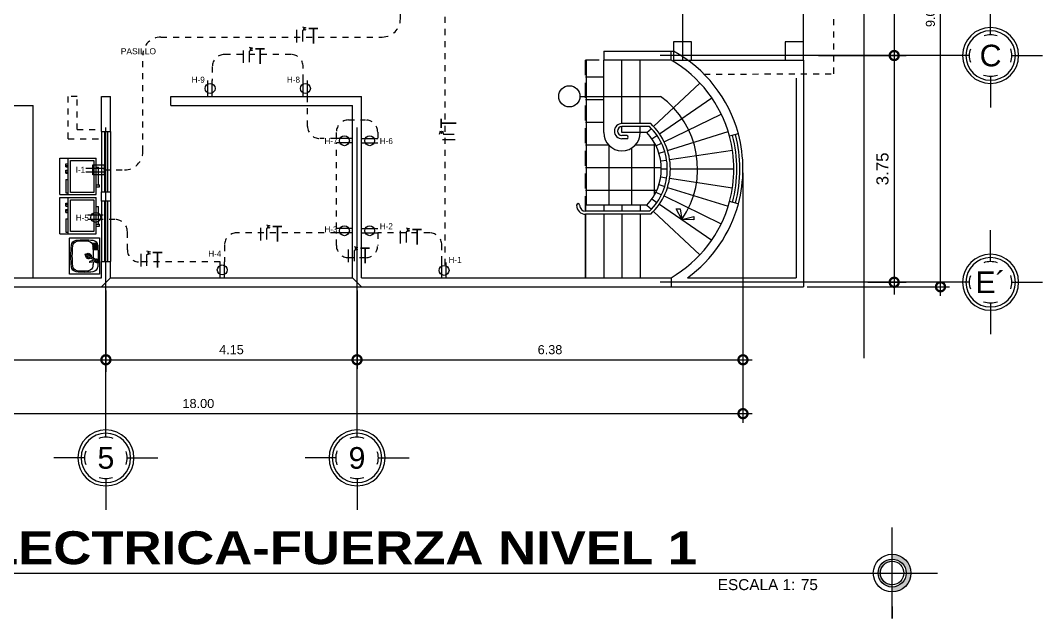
# Model space of a CAD drawing. Header units: inches. Extents: x -370 to 18, y -197 to 199.
# Drawn here: x -309.47 to -292.58, y -174.02 to -164.13 of the extents above; entities that cross this region are included whole.
import ezdxf
from ezdxf.enums import TextEntityAlignment as Align

# ---------------------------------------------------------------- set-up
doc = ezdxf.new("R2010")
doc.units = ezdxf.units.IN
doc.header["$MEASUREMENT"] = 0
doc.header["$PDMODE"] = 34
doc.header["$PDSIZE"] = 0.2
for name, pattern in [('CENTER2', [28.575, 19.05, -3.175, 3.175, -3.175]), ('DASHED', [0.75, 0.5, -0.25]), ('DASHED2', [0.375, 0.25, -0.125]), ('HIDDEN2', [0.1875, 0.125, -0.0625]), ('RAYITAS', [0.375, 0.25, -0.125])]:
    doc.linetypes.add(name, pattern=pattern)
for name, color, linetype in [('10_Fuerza', 2, 'Continuous'), ('artefactos', 1, 'Continuous'), ('MUEBLES', 7, 'Continuous'), ('sanitarios', 9, 'Continuous')]:
    doc.layers.add(name, color=color, linetype=linetype)
doc.styles.add('1', font='arial.ttf')
doc.styles.add('2', font='')
doc.styles.add('ROMANS', font='romans.shx', dxfattribs={"width": 1.35})
doc.styles.get("Standard").update_dxf_attribs({"font": 'arial.ttf'})
doc.styles.add('Txt-02', font='ERASLGHT.TTF')
doc.styles.get('2').set_extended_font_data('Arial Black')
doc.dimstyles.new('E100', dxfattribs={"dimtxt": 0.15, "dimasz": 0.15, "dimexe": 0.15, "dimexo": 0.0625, "dimgap": 0.09, "dimtad": 1, "dimzin": 0, "dimdsep": 46, "dimtxsty": 'Standard', "dimblk": 'DOTSMALL', "dimcen": 0.09, "dimdle": 0.15, "dimclrd": 1, "dimclre": 1, "dimclrt": 2, "dimazin": 0, "dimtfac": 1, "dimtofl": 0, "dimtmove": 1, "dimatfit": 1, "dimldrblk": 'OPEN90', "dimfxl": 1, "dimtolj": 1, "dimtzin": 0, "dimarcsym": 0})

# ---------------------------------------------------------------- blocks, each defined once
blk = doc.blocks.new('lava_pl')
at = {"layer": 'artefactos'}
for p, q in [((-0.6, 0.6), (-0.6, 0)), ((-0.6, 0.6), (0, 0.6)), ((0, 0.6), (0, 0)), ((-0.6, 0.461), (0, 0.461)), ((-0.574, 0.5), (-0.574, 0.461)), ((-0.352, 0.5), (-0.574, 0.5)), ((-0.352, 0.5), (-0.352, 0.461)), ((-0.248, 0.5), (-0.196, 0.5)), ((-0.248, 0.5), (-0.248, 0.463)), ((-0.248, 0.463), (-0.196, 0.463)), ((-0.222, 0.5), (-0.222, 0.463)), ((-0.196, 0.5), (-0.196, 0.463)), ((-0.143, 0.5), (-0.091, 0.5)), ((-0.143, 0.5), (-0.143, 0.463)), ((-0.143, 0.463), (-0.091, 0.463)), ((-0.117, 0.5), (-0.117, 0.463)), ((-0.091, 0.5), (-0.091, 0.463)), ((-0.6, 0), (0, 0)), ((-0.473, 0), (-0.473, -0.055)), ((-0.439, 0), (-0.439, -0.055)), ((-0.473, -0.055), (-0.439, -0.055)), ((-0.439, 0), (-0.439, -0.04)), ((-0.439, -0.04), (-0.149, -0.04)), ((-0.149, 0), (-0.149, -0.04))]:
    blk.add_line(p, q, dxfattribs=at)
blk.add_lwpolyline([(-0.564, 0.421), (-0.037, 0.421), (-0.037, 0.04), (-0.564, 0.04)], close=True, dxfattribs=at)
blk = doc.blocks.new('lavamanos tlimpio')
at = {"layer": 'artefactos'}
for p, q in [((10.6, -10.3), (10.6, -3.5)), ((11.9, -10.4), (11.9, -3.5)), ((13.8, -10.4), (13.8, -3.7)), ((15.1, -10.6), (15.1, -3.7)), ((17, -10.7), (17, -3.9)), ((18.3, -11.1), (18.3, -3.9)), ((20.2, -11.5), (20.2, -4.8)), ((21.5, -13), (21.5, -4.8))]:
    blk.add_line(p, q, dxfattribs=at)
blk.add_lwpolyline([(30, -49.2), (30, -0.8, 0.414214), (29.2, 0), (-29.2, 0, 0.414214), (-30, -0.8), (-30, -49.2, 0.414214), (-29.2, -50), (29.2, -50, 0.414214)], format="xyb", close=True, dxfattribs=at)
for points in [[(-6.3, -2.5, 0.16165), (-7.8, -1.6), (-9.1, -0.8, 0.405288), (-11.2, -2), (-11.2, -3.5, 0.262176), (-10.5, -6.2)], [(-9.6, -4.3, 0.344116), (-9.7, -7.7), (-9.5, -8.3, -0.110943), (-9.5, -9.1), (-10.6, -16, 0.394589), (-10.1, -16.7), (-10, -16.7)], [(-6.8, -9.1, 0.076052), (-7.1, -9.7), (-9.1, -16.3, -0.394589), (-9.8, -16.8), (-10, -16.7)], [(-5.4, -7.7, 0.68313), (-7.9, -3.3)]]:
    blk.add_lwpolyline(points, format="xyb", dxfattribs=at)
for points in [[(-10.5, -6.2), (-9.9, -7.4)], [(-10.4, -3), (1.1, -23)], [(-8.6, -2), (2.9, -22)]]:
    blk.add_lwpolyline(points, dxfattribs=at)
for centre, radius, start, end in [((73, -25), 100, 171.9569, 188.0431), ((-17.1, -12.3), 9, 95.138, 171.9569), ((-16, -19.7), 8.5, 94.7912, 172.9336), ((0, -202.5), 200, 93.2141, 95.138), ((0, -210.5), 200, 92.7843, 94.7912), ((-9.5, -2.5), 1.5, 9.298, 247.8045), ((-9.5, -2.5), 1, 30, 210), ((-7.5, -5), 2.75, 152.2794, 192.5302), ((-7.5, -5), 2.75, 351.5788, 108.8589), ((0, -210.5), 200, 91.7204, 92.1195), ((0, -202.5), 200, 84.862, 91.7916), ((0, -18.5), 4.5, 136.0639, 277.5113), ((0, -210.5), 200, 85.2728, 91.0678), ((0, -18.5), 3, 144.5233, 275.4767), ((0, -18.5), 4.5, 316.1452, 110.3438), ((0, -18.5), 3, 314.5724, 105.4276), ((10.1, -10.3), 0.5, 267.0983, 0), ((11.3, -3.5), 0.65, 0, 180), ((12.4, -10.4), 0.5, 180, 266.4399), ((13.3, -10.4), 0.5, 266.1822, 0), ((14.5, -3.7), 0.65, 0, 180), ((15.6, -10.6), 0.5, 180, 265.5232), ((16.5, -10.7), 0.5, 266.4637, 0), ((16, -19.7), 8.5, 7.0664, 86.7126), ((17.7, -3.9), 0.65, 0, 180), ((17.1, -12.3), 9, 8.0431, 84.862), ((18.8, -11.1), 0.5, 180, 251.5041), ((19.7, -11.5), 0.5, 245.3398, 0), ((20.9, -4.8), 0.65, 0, 179.9999), ((22, -13), 0.5, 180, 227.7171), ((-73, -25), 100, 351.9569, 8.0431), ((50, -27.8), 75, 172.9336, 187.0664), ((2, -22.5), 1.5, 161.8103, 78.1897), ((2, -22.5), 1, 210, 30), ((-50, -27.8), 75, 352.9336, 7.0664), ((-17.1, -37.7), 9, 188.0431, 264.862), ((-16, -36), 8.5, 187.0664, 265.2088), ((0, 152.5), 200, 264.862, 275.138), ((0, 154.8), 200, 265.2088, 274.7912), ((16, -36), 8.5, 274.7912, 352.9336), ((17.1, -37.7), 9, 275.138, 351.9569)]:
    blk.add_arc(centre, radius, start, end, dxfattribs=at)
blk = doc.blocks.new('EJE NORTE NUEVO')
at = {"color": 8}
for p, q in [((0, 3.252), (0, 3.764)), ((-0.347, 2.905), (-0.859, 2.905)), ((0.347, 2.905), (0.859, 2.905))]:
    blk.add_line(p, q, dxfattribs=at)
at = {"color": 2, "linetype": 'CENTER2'}
blk.add_line((0, 2.558), (0, -2.558), dxfattribs=at)
at = {"color": 8}
blk.add_circle((0, 2.905), 0.463, dxfattribs=at)
at = {"color": 4}
blk.add_circle((0, 2.905), 0.409, dxfattribs=at)
at = {"color": 8}
for start, end in [(71.4161, 108.5839), (160.6993, 199.2784), (341.7694, 18.2529), (251.0526, 288.9474)]:
    blk.add_arc((0, 2.905), 0.347, start, end, dxfattribs=at)
at = {"color": 4}
blk.add_attdef('A', text='', height=0.358, dxfattribs=at).set_placement((0, 2.905), align=Align.MIDDLE_CENTER)
blk = doc.blocks.new('_DotSmall')
at = {"color": 0, "linetype": 'ByBlock', "const_width": 0.5}
blk.add_lwpolyline([(-0.0625, 0, 1), (0.0625, 0, 1)], format="xyb", close=True, dxfattribs=at)
blk = doc.blocks.new('*D139')
at = {"color": 1, "lineweight": -2, "transparency": 16777216}
for p, q in [((-241.938, 105.222), (-241.938, 103.877)), ((-234.541, 105.222), (-234.541, 103.877)), ((-242.138, 104.077), (-234.341, 104.077))]:
    blk.add_line(p, q, dxfattribs=at)
at = {"layer": 'DEFPOINTS', "color": 0, "transparency": 16777216}
for p in [(-241.938, 105.284), (-234.541, 105.284), (-234.541, 104.077)]:
    blk.add_point(p, dxfattribs=at)
at = {"color": 1, "lineweight": -2, "transparency": 16777216, "xscale": 0.3, "yscale": 0.3, "zscale": 0.3, "rotation": 180}
blk.add_blockref('_DotSmall', (-241.938, 104.077), dxfattribs=at)
at = {"color": 1, "lineweight": -2, "transparency": 16777216, "xscale": 0.3, "yscale": 0.3, "zscale": 0.3}
blk.add_blockref('_DotSmall', (-234.541, 104.077), dxfattribs=at)
at = {"color": 2, "transparency": 16777216, "insert": (-238.24, 104.269), "char_height": 0.2, "attachment_point": 5}
blk.add_mtext('\\A1;7.40', dxfattribs=at)
blk = doc.blocks.new('_Open90')
at = {"color": 0, "linetype": 'ByBlock', "lineweight": -2}
for p, q in [((0, 0), (-1, 0)), ((-0.5, 0.5), (0, 0)), ((0, 0), (-0.5, -0.5))]:
    blk.add_line(p, q, dxfattribs=at)
blk = doc.blocks.new('*D491')
at = {"color": 1, "lineweight": -2, "transparency": 16777216}
for p, q in [((7.472, -0.062), (7.472, -1.357)), ((11.622, -0.062), (11.622, -1.357)), ((7.322, -1.207), (11.772, -1.207))]:
    blk.add_line(p, q, dxfattribs=at)
at = {"layer": 'DEFPOINTS', "color": 0, "transparency": 16777216}
for p in [(7.472, 0), (11.622, 0), (11.622, -1.207)]:
    blk.add_point(p, dxfattribs=at)
at = {"color": 1, "lineweight": -2, "transparency": 16777216, "xscale": 0.3, "yscale": 0.3, "zscale": 0.3, "rotation": 180}
blk.add_blockref('_DotSmall', (7.472, -1.207), dxfattribs=at)
at = {"color": 1, "lineweight": -2, "transparency": 16777216, "xscale": 0.3, "yscale": 0.3, "zscale": 0.3}
blk.add_blockref('_DotSmall', (11.622, -1.207), dxfattribs=at)
at = {"color": 2, "transparency": 16777216, "insert": (9.547, -1.041), "char_height": 0.15, "attachment_point": 5}
blk.add_mtext('\\A1;4.15', dxfattribs=at)
blk = doc.blocks.new('*D475')
at = {"color": 1, "lineweight": -2, "transparency": 16777216}
for p, q in [((18, 1.887), (18, -2.248)), ((0, -0.062), (0, -2.248)), ((-0.15, -2.098), (18.15, -2.098))]:
    blk.add_line(p, q, dxfattribs=at)
at = {"layer": 'DEFPOINTS', "color": 0, "transparency": 16777216}
for p in [(18, 1.95), (0, 0), (18, -2.098)]:
    blk.add_point(p, dxfattribs=at)
at = {"color": 1, "lineweight": -2, "transparency": 16777216, "xscale": 0.3, "yscale": 0.3, "zscale": 0.3, "rotation": 180}
blk.add_blockref('_DotSmall', (0, -2.098), dxfattribs=at)
at = {"color": 1, "lineweight": -2, "transparency": 16777216, "xscale": 0.3, "yscale": 0.3, "zscale": 0.3}
blk.add_blockref('_DotSmall', (18, -2.098), dxfattribs=at)
at = {"color": 2, "transparency": 16777216, "insert": (9, -1.931), "char_height": 0.15, "attachment_point": 5}
blk.add_mtext('\\A1;18.00', dxfattribs=at)
blk = doc.blocks.new('*D476')
at = {"color": 1, "lineweight": -2, "transparency": 16777216}
for p, q in [((11.622, -0.062), (11.622, -1.357)), ((18, -0.062), (18, -1.357)), ((11.472, -1.207), (18.15, -1.207))]:
    blk.add_line(p, q, dxfattribs=at)
at = {"layer": 'DEFPOINTS', "color": 0, "transparency": 16777216}
for p in [(11.622, 0), (18, 0), (18, -1.207)]:
    blk.add_point(p, dxfattribs=at)
at = {"color": 1, "lineweight": -2, "transparency": 16777216, "xscale": 0.3, "yscale": 0.3, "zscale": 0.3, "rotation": 180}
blk.add_blockref('_DotSmall', (11.622, -1.207), dxfattribs=at)
at = {"color": 1, "lineweight": -2, "transparency": 16777216, "xscale": 0.3, "yscale": 0.3, "zscale": 0.3}
blk.add_blockref('_DotSmall', (18, -1.207), dxfattribs=at)
at = {"color": 2, "transparency": 16777216, "insert": (14.811, -1.041), "char_height": 0.15, "attachment_point": 5}
blk.add_mtext('\\A1;6.38', dxfattribs=at)
blk = doc.blocks.new('*D140')
at = {"color": 1, "lineweight": -2, "transparency": 16777216}
for p, q in [((-221.514, 114.409), (-221.514, 108.909)), ((-222.764, 114.209), (-221.314, 114.209)), ((-222.764, 109.109), (-221.314, 109.109))]:
    blk.add_line(p, q, dxfattribs=at)
at = {"layer": 'DEFPOINTS', "color": 0, "transparency": 16777216}
for p in [(-222.827, 114.209), (-222.827, 109.109), (-221.514, 109.109)]:
    blk.add_point(p, dxfattribs=at)
at = {"color": 1, "lineweight": -2, "transparency": 16777216, "xscale": 0.3, "yscale": 0.3, "zscale": 0.3}
for p, rotation in [((-221.514, 114.209), 90), ((-221.514, 109.109), 270)]:
    blk.add_blockref('_DotSmall', p, dxfattribs=dict(at, rotation=rotation))
at = {"color": 2, "transparency": 16777216, "insert": (-221.707, 111.659), "char_height": 0.2, "attachment_point": 5, "rotation": 90}
blk.add_mtext('\\A1;5.10', dxfattribs=at)
blk = doc.blocks.new('*D141')
at = {"color": 1, "lineweight": -2, "transparency": 16777216}
for p, q in [((-221.514, 109.309), (-221.514, 105.159)), ((-222.764, 109.109), (-221.314, 109.109)), ((-221.951, 105.359), (-221.314, 105.359))]:
    blk.add_line(p, q, dxfattribs=at)
at = {"layer": 'DEFPOINTS', "color": 0, "transparency": 16777216}
for p in [(-222.827, 109.109), (-222.013, 105.359), (-221.514, 105.359)]:
    blk.add_point(p, dxfattribs=at)
at = {"color": 1, "lineweight": -2, "transparency": 16777216, "xscale": 0.3, "yscale": 0.3, "zscale": 0.3}
for p, rotation in [((-221.514, 109.109), 90), ((-221.514, 105.359), 270)]:
    blk.add_blockref('_DotSmall', p, dxfattribs=dict(at, rotation=rotation))
at = {"color": 2, "transparency": 16777216, "insert": (-221.707, 107.234), "char_height": 0.2, "attachment_point": 5, "rotation": 90}
blk.add_mtext('\\A1;3.75', dxfattribs=at)
blk = doc.blocks.new('*D477')
at = {"color": 1, "lineweight": -2, "transparency": 16777216}
for p, q in [((21.264, -0.15), (21.264, 9.15)), ((17.942, 9), (21.414, 9)), ((19.062, 0), (21.414, 0))]:
    blk.add_line(p, q, dxfattribs=at)
at = {"layer": 'DEFPOINTS', "color": 0, "transparency": 16777216}
for p in [(17.88, 9), (21.264, 9), (19, 0)]:
    blk.add_point(p, dxfattribs=at)
at = {"color": 1, "lineweight": -2, "transparency": 16777216, "xscale": 0.3, "yscale": 0.3, "zscale": 0.3}
for p, rotation in [((21.264, 9), 90), ((21.264, 0), 270)]:
    blk.add_blockref('_DotSmall', p, dxfattribs=dict(at, rotation=rotation))
at = {"color": 2, "transparency": 16777216, "insert": (21.098, 4.5), "char_height": 0.15, "attachment_point": 5, "rotation": 90}
blk.add_mtext('\\A1;9.00', dxfattribs=at)
blk = doc.blocks.new('*U691')
h = blk.add_hatch(color=1)
h.paths.add_polyline_path([(25.671, 0), (25.712, 0, 0.414214), (25.926, -0.214), (25.926, -0.255, -0.414214)])
h.paths.add_polyline_path([(25.926, 0.255), (25.926, 0.214, 0.414214), (25.712, 0), (25.671, 0, -0.414214)])
h = blk.add_hatch(color=1)
h.paths.add_polyline_path([(25.926, 0.255), (25.926, 0.343, -0.414214), (26.269, 0), (26.18, 0, 0.414214)])
h.paths.add_polyline_path([(26.18, 0), (26.269, 0, -0.414214), (25.926, -0.343), (25.926, -0.255, 0.414214)])
at = {"color": 13}
for p, q in [((25.926, -0.83), (25.926, 0.83)), ((0, 0), (26.755, 0))]:
    blk.add_line(p, q, dxfattribs=at)
at = {"color": 5}
for p, q in [((25.926, 0.611), (25.926, 0.83)), ((26.537, 0), (26.755, 0)), ((25.926, -0.611), (25.926, -0.83))]:
    blk.add_line(p, q, dxfattribs=at)
at = {"color": 13}
for radius in [0.343, 0.255, 0.214]:
    blk.add_circle((25.926, 0), radius, dxfattribs=at)
at = {"color": 2, "linetype": 'Continuous', "style": '1'}
blk.add_text('ESCALA 1:', height=0.2, dxfattribs=at).set_placement((22.75, -0.311))
at = {"color": 1, "linetype": 'Continuous', "style": '2'}
blk.add_attdef('TITULO', (0.308, 0.162), '', height=0.6, dxfattribs=at)
at = {"color": 2, "linetype": 'Continuous', "style": '1'}
blk.add_attdef('DESCRIPCION', (0.308, -0.373), '', height=0.2, dxfattribs=at)
at = {"color": 2, "style": '1'}
blk.add_attdef('ESCALA', (24.263, -0.311), '', height=0.2, dxfattribs=at)
blk = doc.blocks.new('A$C4C712806')
at = {"transparency": 33554610}
h = blk.add_hatch(dxfattribs=at)
h.set_pattern_fill('NET', color=8, scale=3)
h.set_pattern_definition([(0, (303.63194, -49.56618), (0, 0.375), []), (90, (303.63194, -49.56618), (-0.375, 2e-17), [])])
h.paths.add_polyline_path([(15.4, 1.35), (16.413, 1.35, 0.394835), (16.413, 2.55), (16.3, 2.55, -1), (15.7, 2.55), (15.7, 3.75), (15.4, 3.75)])
at = {"color": 8}
for p, q in [((20, 7.88), (20, -1.183)), ((15.7, 3.9), (16.85, 3.9)), ((15.7, 3.9), (15.7, 3.75)), ((16.811, 3.75), (16.811, 3.9)), ((16.811, 3.75), (15.7, 3.75)), ((15.7, 2.55), (15.7, 3.75)), ((16, 2.7), (16, 3.75)), ((16.3, 2.7), (16.3, 3.75)), ((19, 3.75), (19, 0)), ((18.88, 3.45), (18.88, 0.15)), ((16.523, 2.652), (17.289, 3.37)), ((7.397, 2.569), (7.397, 3.15)), ((7.397, 3.15), (7.547, 3.15)), ((7.547, 2.569), (7.547, 3.15)), ((8.547, 3), (8.547, 3.15)), ((8.547, 3.15), (11.697, 3.15)), ((11.697, 0.15), (11.697, 3.15)), ((16.619, 2.532), (17.485, 3.126)), ((5.15, 3), (6.27, 3)), ((6.27, 0.15), (6.27, 3)), ((8.547, 3), (11.547, 3)), ((11.547, 0.15), (11.547, 3)), ((16.697, 2.398), (17.642, 2.856)), ((7.397, 2.569), (7.547, 2.569)), ((16.475, 2.7), (16, 2.7)), ((16.455, 2.65), (16, 2.65)), ((16, 2.55), (16, 2.65)), ((16.413, 2.55), (16, 2.55)), ((16.3, 2.55), (16.3, 2.65)), ((16.413, 2.55), (16.486, 2.618)), ((16.754, 2.255), (17.757, 2.566)), ((16.079, 2.5), (16, 2.5)), ((16.079, 2.45), (16, 2.45)), ((16.496, 2.447), (16.578, 2.504)), ((16.562, 2.333), (16.652, 2.377)), ((17.923, 2.529), (17.779, 2.49)), ((16.611, 2.21), (16.706, 2.24)), ((16.788, 2.104), (17.827, 2.261)), ((16.64, 2.082), (16.739, 2.097)), ((16.65, 1.95), (16.75, 1.95)), ((16.8, 1.95), (17.85, 1.95)), ((16.611, 1.69), (16.706, 1.66)), ((16.64, 1.818), (16.739, 1.803)), ((16.788, 1.796), (17.827, 1.639)), ((16.562, 1.567), (16.652, 1.523)), ((16.754, 1.645), (17.757, 1.334)), ((16.496, 1.453), (16.578, 1.396)), ((16.619, 1.368), (17.485, 0.774)), ((16.697, 1.502), (17.642, 1.044)), ((17.923, 1.371), (17.779, 1.41)), ((15.3, 1.35), (15.3, 1.35)), ((16.413, 1.35), (15.4, 1.35)), ((15.4, 1.35), (15.4, 1.25)), ((16.455, 1.25), (15.4, 1.25)), ((16.475, 1.2), (15.4, 1.2)), ((15.4, 1.2), (15.4, 0.15)), ((15.4, 0.15), (15.4, 1.2)), ((15.7, 1.35), (15.7, 1.25)), ((15.7, 1.2), (15.7, 0.15)), ((16, 1.35), (16, 1.25)), ((16, 1.2), (16, 0.15)), ((16.3, 1.35), (16.3, 1.25)), ((16.3, 1.2), (16.3, 0.15)), ((16.413, 1.35), (16.486, 1.282)), ((16.523, 1.248), (17.289, 0.53)), ((7.397, 0.15), (7.397, 0.419)), ((7.397, 0.419), (7.547, 0.419)), ((7.547, 0.15), (7.547, 0.419)), ((0, 0), (19, 0)), ((0.15, 0.15), (7.397, 0.15)), ((7.547, 0.15), (7.397, 0)), ((7.547, 0.15), (11.547, 0.15)), ((11.547, 0.15), (11.697, 0)), ((11.697, 0.15), (16.811, 0.15)), ((16.811, 0.15), (16.811, 0)), ((17.085, 0.15), (18.88, 0.15))]:
    blk.add_line(p, q, dxfattribs=at)
at = {"color": 8, "linetype": 'DASHED', "ltscale": 0.5}
for p in [(15.4, 1.25), (16, 3.75)]:
    blk.add_line(p, (15.4, 3.75), dxfattribs=at)
at = {"color": 8, "linetype": 'DASHED', "ltscale": 0.2}
for p, q in [((6.847, 2.45), (6.847, 3.15)), ((6.997, 3.15), (6.847, 3.15)), ((6.997, 2.6), (6.997, 3.15)), ((6.997, 2.6), (7.397, 2.6)), ((6.847, 2.45), (7.397, 2.45))]:
    blk.add_line(p, q, dxfattribs=at)
at = {"color": 1}
for p, q in [((7.397, 2.569), (7.397, 1.569)), ((7.547, 2.569), (7.547, 1.569)), ((7.397, 1.419), (7.397, 0.419)), ((7.547, 1.419), (7.547, 0.419))]:
    blk.add_line(p, q, dxfattribs=at)
at = {"color": 2}
for p, q in [((7.447, 2.569), (7.447, 1.569)), ((7.497, 2.569), (7.497, 1.569)), ((7.447, 1.419), (7.447, 0.419)), ((7.497, 1.419), (7.497, 0.419))]:
    blk.add_line(p, q, dxfattribs=at)
at = {"color": 8, "linetype": 'RAYITAS', "ltscale": 0.3}
blk.add_lwpolyline([(17.358, 3.516), (17.358, 3.516), (19.5, 3.525), (19.5, 5.85), (17, 5.85), (17, 5.85)], dxfattribs=at)
at = {"color": 8}
for points in [[(19, 5.55), (17, 5.55), (17, 3.75), (19, 3.75)], [(7.397, 1.569), (7.547, 1.569), (7.547, 1.419), (7.397, 1.419)]]:
    blk.add_lwpolyline(points, close=True, dxfattribs=at)
for points in [[(15.306, 3.15), (16.635, 3.15)], [(16.99, 1.113), (16.894, 1.29), (16.962, 1.29), (16.99, 1.113), (17.188, 1.163), (17.188, 1.107), (16.99, 1.113)]]:
    blk.add_lwpolyline(points, dxfattribs=at)
blk.add_circle((15.131, 3.15), 0.175, dxfattribs=at)
for centre, radius, start, end in [((15.772, 1.95), 2.228, 15.0705, 61.0594), ((15.772, 1.95), 2.078, 15.0705, 60.0096), ((15.772, 1.95), 1.478, 325.5266, 54.2687), ((16, 2.55), 0.3, 180, 0), ((16, 2.575), 0.125, 90, 270), ((16, 2.575), 0.075, 90, 270), ((15.772, 1.95), 0.878, 316.9083, 43.0917), ((15.772, 1.95), 0.978, 314.3113, 45.6887), ((15.772, 1.95), 1.028, 313.165, 46.835), ((16.079, 2.475), 0.025, 270, 90), ((15.275, 1.35), 0.025, 0, 180), ((15.772, 1.95), 2.078, 299.9904, 344.9295), ((15.772, 1.95), 2.228, 306.118, 344.9295), ((15.4, 1.35), 0.15, 180, 270), ((15.4, 1.35), 0.1, 180, 270)]:
    blk.add_arc(centre, radius, start, end, dxfattribs=at)
at = {"color": 1}
for radius in [2.078, 2.228]:
    blk.add_arc((15.772, 1.95), radius, 344.9295, 15.0705, dxfattribs=at)
at = {"color": 2}
for radius in [2.128, 2.178]:
    blk.add_arc((15.772, 1.95), radius, 344.9295, 15.0705, dxfattribs=at)
at = {"layer": 'MUEBLES', "color": 8}
for points in [[(16.85, 3.75), (17.15, 3.75), (17.15, 4.05), (16.85, 4.05)], [(18.7, 3.75), (19, 3.75), (19, 4.05), (18.7, 4.05)]]:
    blk.add_lwpolyline(points, close=True, dxfattribs=at)
ref = blk.add_blockref('EJE NORTE NUEVO', (19.187, 3.825), dxfattribs=dict(xscale=-1, rotation=270))
ref.add_attrib('A', 'C', dxfattribs={"color": 4, "height": 0.358}).set_placement((22.092, 3.825), align=Align.MIDDLE_CENTER)
at = {"color": 8}
ref = blk.add_blockref('EJE NORTE NUEVO', (7.472, 0.075), dxfattribs=dict(at, xscale=-1, rotation=180))
ref.add_attrib('A', '5', dxfattribs={"color": 4, "height": 0.358}).set_placement((7.472, -2.83), align=Align.MIDDLE_CENTER)
ref = blk.add_blockref('EJE NORTE NUEVO', (11.622, 0.075), dxfattribs=dict(at, xscale=-1, rotation=180))
ref.add_attrib('A', '9', dxfattribs={"color": 4, "height": 0.358}).set_placement((11.622, -2.83), align=Align.MIDDLE_CENTER)
ref = blk.add_blockref('EJE NORTE NUEVO', (19.187, 0.075), dxfattribs=dict(xscale=-1, rotation=270))
ref.add_attrib('A', 'E´', dxfattribs={"color": 4, "height": 0.3581}).set_placement((22.092, 0.075), align=Align.MIDDLE_CENTER)
at = {"layer": 'artefactos', "color": 8, "rotation": 90}
for p in [(7.31, 2.126), (7.31, 1.477)]:
    blk.add_blockref('lava_pl', p, dxfattribs=at)
at = {"layer": 'sanitarios', "color": 8, "xscale": -0.01000000000203727, "yscale": 0.01000000000021828, "zscale": 0.01, "rotation": 270}
blk.add_blockref('lavamanos tlimpio', (7.369, 0.509), dxfattribs=at)
at = {"color": 8, "insert": (7.718, 3.946), "char_height": 0.1, "attachment_point": 1}
blk.add_mtext('PASILLO', dxfattribs=at)
dim = blk.add_linear_dim(base=(21.264, 9), p1=(19, 0), p2=(17.88, 9), angle=90, dimstyle='E100')
dim.commit()
dim.dimension.update_dxf_attribs({"geometry": '*D477', "text_midpoint": (21.098, 4.5)})
for base, p1, p2, picture, middle in [((20.499, 3.825), (19.187, 8.925), (19.187, 3.825), '*D140', (20.307, 6.375)), ((20.499, 0.075), (19.187, 3.825), (20, 0.075), '*D141', (20.307, 1.95))]:
    dim = blk.add_linear_dim(base=base, p1=p1, p2=p2, angle=90, dimstyle='E100')
    dim.commit()
    dim.dimension.update_dxf_attribs({"geometry": picture, "text_midpoint": middle, "insert": (242.013, -105.284)})
at = {"color": 8}
for base, p1, p2, picture, middle in [((18, -2.098), (0, 0), (18, 1.95), '*D475', (9, -1.931)), ((11.622, -1.207), (7.472, 0), (11.622, 0), '*D491', (9.547, -1.041)), ((18, -1.207), (11.622, 0), (18, 0), '*D476', (14.811, -1.041))]:
    dim = blk.add_linear_dim(base=base, p1=p1, p2=p2, dimstyle='E100', dxfattribs=at)
    dim.commit()
    dim.dimension.update_dxf_attribs({"geometry": picture, "text_midpoint": middle})
dim = blk.add_linear_dim(base=(7.472, -1.207), p1=(0.075, 0), p2=(7.472, 0), dimstyle='E100', dxfattribs=at)
dim.commit()
dim.dimension.update_dxf_attribs({"geometry": '*D139', "text_midpoint": (3.774, -1.015), "insert": (242.013, -105.284)})

msp = doc.modelspace()

# ---------------------------------------------------------------- linework, layer by layer
at = {"color": 3, "linetype": 'HIDDEN2', "ltscale": 0.75}
msp.add_line((-308.08916, -166.60235, 0.3), (-308.08916, -166.59894), dxfattribs=at)
at = {"color": 5, "linetype": 'DASHED2', "ltscale": 0.3, "elevation": 0.3}
msp.add_lwpolyline([(-308.08916, -166.60235), (-307.7492, -166.60235, 0.41421356), (-307.4492, -166.30235), (-307.4492, -164.70571, -0.41421356), (-307.1492, -164.40571), (-303.49172, -164.40571, 0.41421356), (-303.19172, -164.10571), (-303.19172, -163.12583, -0.41421356), (-302.89172, -162.82583), (-298.80335, -162.82583)], format="xyb", dxfattribs=at)
at = {"color": 5, "linetype": 'DASHED2', "ltscale": 0.3}
for points in [[(-298.78149, -162.87233), (-302.25901, -162.87233, 0.41421356), (-302.45901, -163.07233), (-302.45901, -168.18364)], [(-304.79845, -165.12392), (-304.79845, -164.89525, 0.41421356), (-304.99845, -164.69525), (-306.10057, -164.69525, 0.41421356), (-306.30057, -164.89525), (-306.30057, -165.12392)], [(-304.24973, -166.08444), (-304.52618, -166.08444, -0.41421356), (-304.72618, -165.88444), (-304.72618, -165.38699)], [(-304.24973, -166.08444), (-304.24973, -165.97732, -0.41421356), (-304.04973, -165.77732), (-303.76769, -165.77732, -0.41421356), (-303.56769, -165.97732), (-303.56769, -166.08444)], [(-306.17193, -168.12629), (-307.50433, -168.12629, -0.41421356), (-307.70433, -167.92629), (-307.70433, -167.62538, 0.41421356), (-307.90433, -167.42538), (-308.10392, -167.42538)], [(-304.24973, -167.64554), (-305.89967, -167.64554, 0.41421356), (-306.09967, -167.84554), (-306.09967, -168.12629)], [(-303.56769, -167.64554), (-303.56769, -167.85568, -0.41421356), (-303.76769, -168.05568), (-304.04973, -168.05568, -0.41421356), (-304.24973, -167.85568), (-304.24973, -167.64554)], [(-302.50667, -168.13285), (-302.50667, -167.84554, 0.41421356), (-302.70667, -167.64554), (-303.56769, -167.64554)]]:
    msp.add_lwpolyline(points, format="xyb", dxfattribs=at)
msp.add_lwpolyline([(-304.24973, -167.57327), (-304.24973, -166.1567)], dxfattribs=at)
at = {"layer": '10_Fuerza', "color": 2}
for p, q in [((-304.90189, -164.49427), (-304.90189, -164.28818)), ((-305.78468, -164.83281), (-305.78468, -164.62672)), ((-302.28847, -166.10473), (-302.49456, -166.10473)), ((-305.49726, -167.76865), (-305.49726, -167.56256)), ((-303.18905, -167.8188), (-303.18905, -167.61271)), ((-307.47878, -168.20043), (-307.47878, -167.99434)), ((-304.04806, -168.1278), (-304.04806, -167.92171))]:
    msp.add_line(p, q, dxfattribs=at)
at = {"layer": '10_Fuerza'}
for p, q in [((-306.37283, -165.37952), (-306.37283, -165.12392)), ((-306.30057, -165.37952), (-306.30057, -165.12392)), ((-304.79845, -165.37952), (-304.79845, -165.12392)), ((-304.72618, -165.37952), (-304.72618, -165.12392)), ((-303.99413, -166.08444), (-304.24973, -166.08444)), ((-303.99413, -166.1567), (-304.24973, -166.1567)), ((-303.82329, -166.08444), (-303.56769, -166.08444)), ((-303.82329, -166.1567), (-303.56769, -166.1567)), ((-308.38876, -166.57214, 0.3), (-308.0893, -166.57214, 0.3)), ((-308.38876, -166.63654, 0.3), (-308.0893, -166.63654, 0.3)), ((-308.10392, -167.35312), (-308.35952, -167.35312)), ((-308.10392, -167.42538), (-308.35952, -167.42538)), ((-303.99413, -167.57327), (-304.24973, -167.57327)), ((-303.99413, -167.64554), (-304.24973, -167.64554)), ((-303.82329, -167.57327), (-303.56769, -167.57327)), ((-303.82329, -167.64554), (-303.56769, -167.64554)), ((-306.17193, -168.38189), (-306.17193, -168.12629)), ((-306.09967, -168.38189), (-306.09967, -168.12629)), ((-302.50667, -168.38846), (-302.50667, -168.13285)), ((-302.43441, -168.38846), (-302.43441, -168.13285))]:
    msp.add_line(p, q, dxfattribs=at)
at = {"layer": '10_Fuerza', "color": 2, "ltscale": 0.5, "flags": 128}
for points in [[(-304.81005, -164.23706), (-304.7531, -164.25287), (-304.79622, -164.26883), (-304.7531, -164.28479), (-304.81005, -164.30061), (-304.81005, -164.48184)], [(-305.69284, -164.5756), (-305.63589, -164.59141), (-305.67902, -164.60737), (-305.63589, -164.62334), (-305.69284, -164.63915), (-305.69284, -164.82038)], [(-302.54568, -166.01288), (-302.52987, -165.95593), (-302.5139, -165.99906), (-302.49794, -165.95593), (-302.48213, -166.01288), (-302.3009, -166.01288)], [(-305.40541, -167.51144), (-305.34847, -167.52725), (-305.39159, -167.54322), (-305.34847, -167.55918), (-305.40541, -167.57499), (-305.40541, -167.75622)], [(-303.0972, -167.56159), (-303.04025, -167.5774), (-303.08338, -167.59336), (-303.04025, -167.60933), (-303.0972, -167.62514), (-303.0972, -167.80637)], [(-303.95621, -167.87059), (-303.89926, -167.8864), (-303.94239, -167.90236), (-303.89926, -167.91832), (-303.95621, -167.93413), (-303.95621, -168.11537)], [(-307.38694, -167.94322), (-307.32999, -167.95903), (-307.37311, -167.975), (-307.32999, -167.99096), (-307.38694, -168.00677), (-307.38694, -168.188)]]:
    msp.add_lwpolyline(points, dxfattribs=at)
at = {"layer": '10_Fuerza', "elevation": 0.3}
msp.add_lwpolyline([(-308.08916, -166.68692), (-308.27745, -166.68692), (-308.27745, -166.51778), (-308.08916, -166.51778)], close=True, dxfattribs=at)
at = {"layer": '10_Fuerza'}
for centre in [(-306.3367, -165.25615), (-304.76232, -165.25615), (-304.11749, -166.12057), (-303.69992, -166.12057), (-308.22729, -167.38925), (-304.11749, -167.60941), (-303.69992, -167.60941), (-306.1358, -168.25853), (-302.47054, -168.26509)]:
    msp.add_circle(centre, 0.08227, dxfattribs=at)

# ---------------------------------------------------------------- block references
msp.add_blockref('A$C4C712806', (-315.5309, -168.53699))
ref = msp.add_blockref('*U691', (-318.58871, -173.27177), dxfattribs=dict(xscale=0.9073029058261515, yscale=0.9073029058261515, zscale=0.9073029058261515))
ref.add_attrib('TITULO', 'PLANTA DE INST. ELECTRICA-FUERZA NIVEL 1', (-318.30905, -173.12499), dxfattribs={"color": 1, "linetype": 'Continuous', "height": 0.5443817, "style": '2'})
ref.add_attrib('ESCALA', '75', (-296.57491, -173.5535), dxfattribs={"color": 2, "height": 0.181461, "style": '1'})

# ---------------------------------------------------------------- texts
at = {"color": 2, "style": 'ROMANS'}
for p in [(-304.62927, -164.38779), (-305.51206, -164.72633), (-305.22463, -167.66217), (-302.91642, -167.71232), (-303.77543, -168.02132), (-307.20616, -168.09395)]:
    msp.add_text('T', height=0.25, dxfattribs=at).set_placement(p, align=Align.MIDDLE_CENTER)
msp.add_text('T', height=0.25, rotation=90, dxfattribs=at).set_placement((-302.39495, -165.8321), align=Align.MIDDLE_CENTER)
at = {"layer": '10_Fuerza', "color": 6, "style": 'Txt-02'}
for s, p in [('H-9', (-306.64086, -165.16176)), ('H-8', (-305.06647, -165.16176)), ('H-7', (-304.44661, -166.17664)), ('H-6', (-303.53197, -166.17664)), ('I-1', (-308.55794, -166.65184)), ('H-5', (-308.55641, -167.44533)), ('H-3', (-304.44661, -167.63494)), ('H-2', (-303.53197, -167.58507)), ('H-4', (-306.36636, -168.03848)), ('H-1', (-302.39565, -168.14227))]:
    msp.add_text(s, height=0.1, dxfattribs=at).set_placement(p)

doc.saveas('drawing.dxf')
